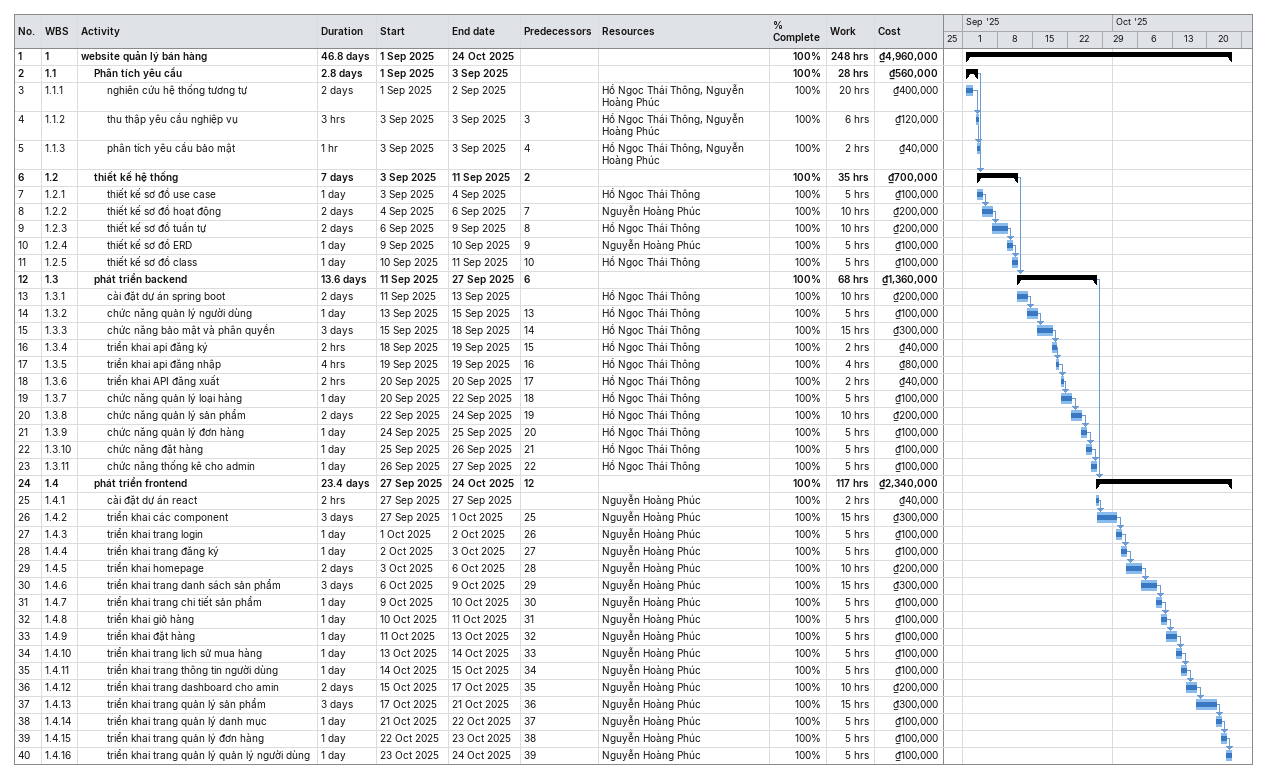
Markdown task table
| ID | WBS | Task | Duration | Start | Finish | Predecessors | Resources | % complete | Work (h) | Cost (₫) |
|---|---|---|---|---|---|---|---|---|---|---|
| 1 | 1 | **website quản lý bán hàng** | 46.8d | 2025-09-01 | 2025-10-24 |  |  | 100 | 248 | 4960000 |
| 2 | 1.1 | **Phân tích yêu cầu** | 2.8d | 2025-09-01 | 2025-09-03 |  |  | 100 | 28 | 560000 |
| 3 | 1.1.1 | nghiên cứu hệ thống tương tự | 2d | 2025-09-01 | 2025-09-02 |  | Hồ Ngọc Thái Thông, Nguyễn Hoàng Phúc | 100 | 20 | 400000 |
| 4 | 1.1.2 | thu thập yêu cầu nghiệp vụ | 3h | 2025-09-03 | 2025-09-03 | 3 | Hồ Ngọc Thái Thông, Nguyễn Hoàng Phúc | 100 | 6 | 120000 |
| 5 | 1.1.3 | phân tích yêu cầu bảo mật | 1h | 2025-09-03 | 2025-09-03 | 4 | Hồ Ngọc Thái Thông, Nguyễn Hoàng Phúc | 100 | 2 | 40000 |
| 6 | 1.2 | **thiết kế hệ thống** | 7d | 2025-09-03 | 2025-09-11 | 2 |  | 100 | 35 | 700000 |
| 7 | 1.2.1 | thiết kế sơ đồ use case | 1d | 2025-09-03 | 2025-09-04 |  | Hồ Ngọc Thái Thông | 100 | 5 | 100000 |
| 8 | 1.2.2 | thiết kế sơ đồ hoạt động | 2d | 2025-09-04 | 2025-09-06 | 7 | Nguyễn Hoàng Phúc | 100 | 10 | 200000 |
| 9 | 1.2.3 | thiết kế sơ đồ tuần tự | 2d | 2025-09-06 | 2025-09-09 | 8 | Hồ Ngọc Thái Thông | 100 | 10 | 200000 |
| 10 | 1.2.4 | thiết kế sơ đồ ERD | 1d | 2025-09-09 | 2025-09-10 | 9 | Nguyễn Hoàng Phúc | 100 | 5 | 100000 |
| 11 | 1.2.5 | thiết kế sơ đồ class | 1d | 2025-09-10 | 2025-09-11 | 10 | Hồ Ngọc Thái Thông | 100 | 5 | 100000 |
| 12 | 1.3 | **phát triển backend** | 13.6d | 2025-09-11 | 2025-09-27 | 6 |  | 100 | 68 | 1360000 |
| 13 | 1.3.1 | cài đặt dự án spring boot | 2d | 2025-09-11 | 2025-09-13 |  | Hồ Ngọc Thái Thông | 100 | 10 | 200000 |
| 14 | 1.3.2 | chức năng quản lý người dùng | 1d | 2025-09-13 | 2025-09-15 | 13 | Hồ Ngọc Thái Thông | 100 | 5 | 100000 |
| 15 | 1.3.3 | chức năng bảo mật và phân quyền | 3d | 2025-09-15 | 2025-09-18 | 14 | Hồ Ngọc Thái Thông | 100 | 15 | 300000 |
| 16 | 1.3.4 | triển khai api đăng ký | 2h | 2025-09-18 | 2025-09-19 | 15 | Hồ Ngọc Thái Thông | 100 | 2 | 40000 |
| 17 | 1.3.5 | triển khai api đăng nhập | 4h | 2025-09-19 | 2025-09-19 | 16 | Hồ Ngọc Thái Thông | 100 | 4 | 80000 |
| 18 | 1.3.6 | triển khai API đăng xuất | 2h | 2025-09-20 | 2025-09-20 | 17 | Hồ Ngọc Thái Thông | 100 | 2 | 40000 |
| 19 | 1.3.7 | chức năng quản lý loại hàng | 1d | 2025-09-20 | 2025-09-22 | 18 | Hồ Ngọc Thái Thông | 100 | 5 | 100000 |
| 20 | 1.3.8 | chức năng quản lý sản phẩm | 2d | 2025-09-22 | 2025-09-24 | 19 | Hồ Ngọc Thái Thông | 100 | 10 | 200000 |
| 21 | 1.3.9 | chức năng quản lý đơn hàng | 1d | 2025-09-24 | 2025-09-25 | 20 | Hồ Ngọc Thái Thông | 100 | 5 | 100000 |
| 22 | 1.3.10 | chức năng đặt hàng | 1d | 2025-09-25 | 2025-09-26 | 21 | Hồ Ngọc Thái Thông | 100 | 5 | 100000 |
| 23 | 1.3.11 | chức năng thống kê cho admin | 1d | 2025-09-26 | 2025-09-27 | 22 | Hồ Ngọc Thái Thông | 100 | 5 | 100000 |
| 24 | 1.4 | **phát triển frontend** | 23.4d | 2025-09-27 | 2025-10-24 | 12 |  | 100 | 117 | 2340000 |
| 25 | 1.4.1 | cài đặt dự án react | 2h | 2025-09-27 | 2025-09-27 |  | Nguyễn Hoàng Phúc | 100 | 2 | 40000 |
| 26 | 1.4.2 | triển khai các component | 3d | 2025-09-27 | 2025-10-01 | 25 | Nguyễn Hoàng Phúc | 100 | 15 | 300000 |
| 27 | 1.4.3 | triển khai trang login | 1d | 2025-10-01 | 2025-10-02 | 26 | Nguyễn Hoàng Phúc | 100 | 5 | 100000 |
| 28 | 1.4.4 | triển khai trang đăng ký | 1d | 2025-10-02 | 2025-10-03 | 27 | Nguyễn Hoàng Phúc | 100 | 5 | 100000 |
| 29 | 1.4.5 | triển khai homepage | 2d | 2025-10-03 | 2025-10-06 | 28 | Nguyễn Hoàng Phúc | 100 | 10 | 200000 |
| 30 | 1.4.6 | triển khai trang danh sách sản phẩm | 3d | 2025-10-06 | 2025-10-09 | 29 | Nguyễn Hoàng Phúc | 100 | 15 | 300000 |
| 31 | 1.4.7 | triển khai trang chi tiết sản phẩm | 1d | 2025-10-09 | 2025-10-10 | 30 | Nguyễn Hoàng Phúc | 100 | 5 | 100000 |
| 32 | 1.4.8 | triển khai giỏ hàng | 1d | 2025-10-10 | 2025-10-11 | 31 | Nguyễn Hoàng Phúc | 100 | 5 | 100000 |
| 33 | 1.4.9 | triển khai đặt hàng | 1d | 2025-10-11 | 2025-10-13 | 32 | Nguyễn Hoàng Phúc | 100 | 5 | 100000 |
| 34 | 1.4.10 | triển khai trang lịch sử mua hàng | 1d | 2025-10-13 | 2025-10-14 | 33 | Nguyễn Hoàng Phúc | 100 | 5 | 100000 |
| 35 | 1.4.11 | triển khai trang thông tin người dùng | 1d | 2025-10-14 | 2025-10-15 | 34 | Nguyễn Hoàng Phúc | 100 | 5 | 100000 |
| 36 | 1.4.12 | triển khai trang dashboard cho amin | 2d | 2025-10-15 | 2025-10-17 | 35 | Nguyễn Hoàng Phúc | 100 | 10 | 200000 |
| 37 | 1.4.13 | triển khai trang quản lý sản phẩm | 3d | 2025-10-17 | 2025-10-21 | 36 | Nguyễn Hoàng Phúc | 100 | 15 | 300000 |
| 38 | 1.4.14 | triển khai trang quản lý danh mục | 1d | 2025-10-21 | 2025-10-22 | 37 | Nguyễn Hoàng Phúc | 100 | 5 | 100000 |
| 39 | 1.4.15 | triển khai trang quản lý đơn hàng | 1d | 2025-10-22 | 2025-10-23 | 38 | Nguyễn Hoàng Phúc | 100 | 5 | 100000 |
| 40 | 1.4.16 | triển khai trang quản lý quản lý người dùng | 1d | 2025-10-23 | 2025-10-24 | 39 | Nguyễn Hoàng Phúc | 100 | 5 | 100000 |
